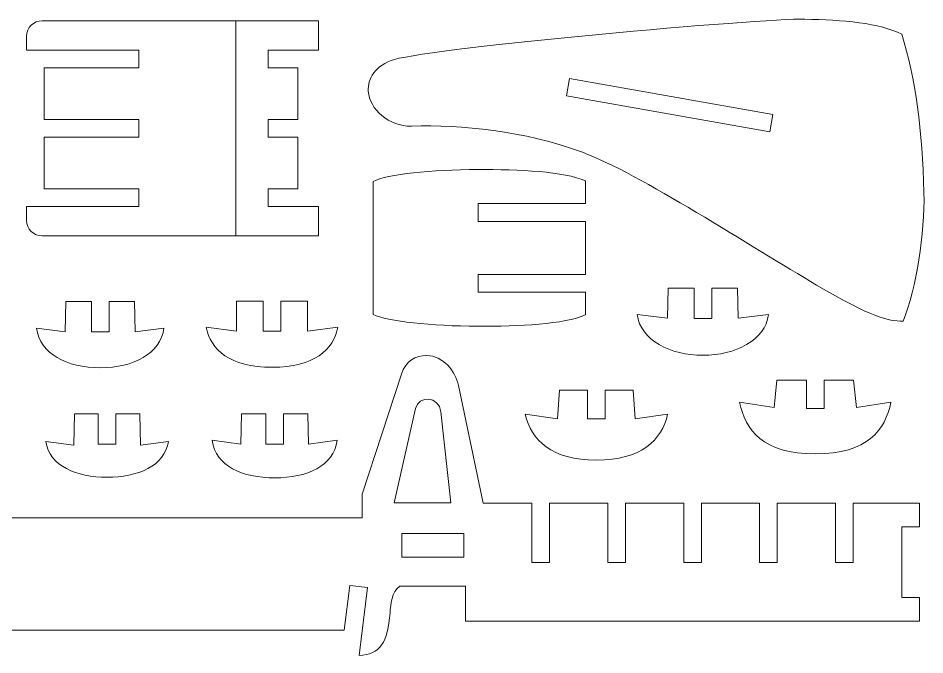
# Model space of a CAD drawing. Header units: millimetres. Extents: x -366 to 366, y -461 to 461.
# Drawn here: x 57.6 to 365.5, y 244.8 to 461.2 of the extents above; entities that cross this region are included whole.
import ezdxf

# ---------------------------------------------------------------- set-up
doc = ezdxf.new("R2010")
doc.units = ezdxf.units.MM
doc.header["$MEASUREMENT"] = 0
doc.layers.add('layer 1', color=7, linetype='Continuous')

msp = doc.modelspace()

# ---------------------------------------------------------------- linework, layer by layer
at = {"layer": 'layer 1', "lineweight": 9}
for points, knots in [([(131.5754, 387.17), (131.5754, 387.17), (65.793, 387.17), (65.793, 387.17), (65.793, 387.17), (62.8594, 387.17), (60.459, 389.5548), (60.459, 392.4758), (60.459, 392.4758), (60.459, 392.4758), (60.459, 397.182), (60.459, 397.182), (60.459, 397.182), (60.459, 397.182), (98.638, 397.182), (98.638, 397.182), (98.638, 397.182), (98.638, 397.182), (98.638, 403.1932), (98.638, 403.1932), (98.638, 403.1932), (98.638, 403.1932), (66.469, 403.1932), (66.469, 403.1932), (66.469, 403.1932), (66.469, 403.1932), (66.469, 420.7192), (66.469, 420.7192), (66.469, 420.7192), (66.469, 420.7192), (98.638, 420.7192), (98.638, 420.7192), (98.638, 420.7192), (98.638, 420.7192), (98.638, 426.7306), (98.638, 426.7306), (98.638, 426.7306), (98.638, 426.7306), (66.469, 426.7306), (66.469, 426.7306), (66.469, 426.7306), (66.469, 426.7306), (66.469, 444.2636), (66.469, 444.2636), (66.469, 444.2636), (66.469, 444.2636), (98.638, 444.2636), (98.638, 444.2636), (98.638, 444.2636), (98.638, 444.2636), (98.638, 450.268), (98.638, 450.268), (98.638, 450.268), (98.638, 450.268), (60.459, 450.268), (60.459, 450.268), (60.459, 450.268), (60.459, 450.268), (60.459, 454.974), (60.459, 454.974), (60.459, 454.974), (60.459, 457.895), (62.8594, 460.2868), (65.793, 460.2868), (65.793, 460.2868), (65.793, 460.2868), (131.5754, 460.2868), (131.5754, 460.2868), (131.5754, 460.2868), (131.5754, 460.2868), (131.5754, 387.17), (131.5754, 387.17)], [0, 0, 0, 0, 0.05263158, 0.05263158, 0.05263158, 0.05263158, 0.10526316, 0.10526316, 0.10526316, 0.10526316, 0.15789474, 0.15789474, 0.15789474, 0.15789474, 0.21052632, 0.21052632, 0.21052632, 0.21052632, 0.26315789, 0.26315789, 0.26315789, 0.26315789, 0.31578947, 0.31578947, 0.31578947, 0.31578947, 0.36842105, 0.36842105, 0.36842105, 0.36842105, 0.42105263, 0.42105263, 0.42105263, 0.42105263, 0.47368421, 0.47368421, 0.47368421, 0.47368421, 0.52631579, 0.52631579, 0.52631579, 0.52631579, 0.57894737, 0.57894737, 0.57894737, 0.57894737, 0.63157895, 0.63157895, 0.63157895, 0.63157895, 0.68421053, 0.68421053, 0.68421053, 0.68421053, 0.73684211, 0.73684211, 0.73684211, 0.73684211, 0.78947368, 0.78947368, 0.78947368, 0.78947368, 0.84210526, 0.84210526, 0.84210526, 0.84210526, 0.89473684, 0.89473684, 0.89473684, 0.89473684, 1, 1, 1, 1]), ([(131.5754, 460.2868), (131.5754, 460.2868), (159.6214, 460.2868), (159.6214, 460.2868), (159.6214, 460.2868), (159.6214, 460.2868), (159.6214, 450.268), (159.6214, 450.268), (159.6214, 450.268), (159.6214, 450.268), (142.477, 450.268), (142.477, 450.268), (142.477, 450.268), (142.477, 450.268), (142.477, 444.2636), (142.477, 444.2636), (142.477, 444.2636), (142.477, 444.2636), (152.6102, 444.2636), (152.6102, 444.2636), (152.6102, 444.2636), (152.6102, 444.2636), (152.6102, 426.7306), (152.6102, 426.7306), (152.6102, 426.7306), (152.6102, 426.7306), (142.477, 426.7306), (142.477, 426.7306), (142.477, 426.7306), (142.477, 426.7306), (142.477, 420.7192), (142.477, 420.7192), (142.477, 420.7192), (142.477, 420.7192), (152.6102, 420.7192), (152.6102, 420.7192), (152.6102, 420.7192), (152.6102, 420.7192), (152.6102, 403.1932), (152.6102, 403.1932), (152.6102, 403.1932), (152.6102, 403.1932), (142.477, 403.1932), (142.477, 403.1932), (142.477, 403.1932), (142.477, 403.1932), (142.477, 397.182), (142.477, 397.182), (142.477, 397.182), (142.477, 397.182), (159.6214, 397.182), (159.6214, 397.182), (159.6214, 397.182), (159.6214, 397.182), (159.6214, 387.17), (159.6214, 387.17), (159.6214, 387.17), (159.6214, 387.17), (131.5754, 387.17), (131.5754, 387.17), (131.5754, 387.17), (131.5754, 387.17), (131.5754, 460.2868), (131.5754, 460.2868)], [0, 0, 0, 0, 0.05882353, 0.05882353, 0.05882353, 0.05882353, 0.11764706, 0.11764706, 0.11764706, 0.11764706, 0.17647059, 0.17647059, 0.17647059, 0.17647059, 0.23529412, 0.23529412, 0.23529412, 0.23529412, 0.29411765, 0.29411765, 0.29411765, 0.29411765, 0.35294118, 0.35294118, 0.35294118, 0.35294118, 0.41176471, 0.41176471, 0.41176471, 0.41176471, 0.47058824, 0.47058824, 0.47058824, 0.47058824, 0.52941176, 0.52941176, 0.52941176, 0.52941176, 0.58823529, 0.58823529, 0.58823529, 0.58823529, 0.64705882, 0.64705882, 0.64705882, 0.64705882, 0.70588235, 0.70588235, 0.70588235, 0.70588235, 0.76470588, 0.76470588, 0.76470588, 0.76470588, 0.82352941, 0.82352941, 0.82352941, 0.82352941, 0.88235294, 0.88235294, 0.88235294, 0.88235294, 1, 1, 1, 1]), ([(358.0864, 358.1788), (362.6936, 369.5806), (365.5088, 387.9744), (365.2054, 401.888), (365.2054, 401.888), (364.7538, 422.843), (362.3196, 440.7006), (357.663, 455.6936), (357.663, 455.6936), (350.2264, 459.5672), (337.5462, 460.5196), (324.7256, 460.823), (324.7256, 460.823), (310.0846, 461.1688), (199.426, 451.1852), (185.4588, 447.1212), (185.4588, 447.1212), (178.7476, 445.1738), (176.2096, 440.5312), (176.5066, 436.3544), (176.5066, 436.3544), (176.9398, 430.2514), (183.4606, 424.2682), (191.1886, 424.4798), (191.1886, 424.4798), (208.2744, 424.9384), (229.0784, 423.0264), (249.2594, 415.5898), (249.2594, 415.5898), (268.1626, 408.619), (307.1184, 383.1414), (328.7466, 370.4908), (328.7466, 370.4908), (347.5382, 359.4982), (352.7736, 358.2282), (358.0864, 358.1788)], [0, 0, 0, 0, 0.1, 0.1, 0.1, 0.1, 0.2, 0.2, 0.2, 0.2, 0.3, 0.3, 0.3, 0.3, 0.4, 0.4, 0.4, 0.4, 0.5, 0.5, 0.5, 0.5, 0.6, 0.6, 0.6, 0.6, 0.7, 0.7, 0.7, 0.7, 0.8, 0.8, 0.8, 0.8, 1, 1, 1, 1]), ([(312.8884, 422.5466), (312.8884, 422.5466), (243.8386, 434.7246), (243.8386, 434.7246), (243.8386, 434.7246), (243.8386, 434.7246), (244.8828, 440.6442), (244.8828, 440.6442), (244.8828, 440.6442), (244.8828, 440.6442), (313.932, 428.4662), (313.932, 428.4662), (313.932, 428.4662), (313.932, 428.4662), (312.8884, 422.5466), (312.8884, 422.5466)], [0, 0, 0, 0, 0.2, 0.2, 0.2, 0.2, 0.4, 0.4, 0.4, 0.4, 0.6, 0.6, 0.6, 0.6, 1, 1, 1, 1]), ([(250.2266, 374.1032), (250.2266, 374.1032), (213.861, 374.1032), (213.861, 374.1032), (213.861, 374.1032), (213.861, 374.1032), (213.861, 368.0918), (213.861, 368.0918), (213.861, 368.0918), (213.861, 368.0918), (250.2266, 368.0918), (250.2266, 368.0918), (250.2266, 368.0918), (250.2266, 368.0918), (250.2266, 360.3308), (250.2266, 360.3308), (250.2266, 360.3308), (242.994, 357.191), (227.797, 356.4502), (213.616, 356.4996), (213.616, 356.4996), (198.0416, 356.556), (182.9992, 358.066), (178.109, 360.5212), (178.109, 360.5212), (178.109, 360.5212), (178.109, 405.705), (178.109, 405.705), (178.109, 405.705), (182.9992, 408.1604), (198.0416, 409.6702), (213.616, 409.7268), (213.616, 409.7268), (227.797, 409.7832), (242.994, 409.0424), (250.2266, 405.8956), (250.2266, 405.8956), (250.2266, 405.8956), (250.2266, 398.1414), (250.2266, 398.1414), (250.2266, 398.1414), (250.2266, 398.1414), (213.861, 398.1414), (213.861, 398.1414), (213.861, 398.1414), (213.861, 398.1414), (213.861, 392.1302), (213.861, 392.1302), (213.861, 392.1302), (213.861, 392.1302), (250.2266, 392.1302), (250.2266, 392.1302), (250.2266, 392.1302), (250.2266, 392.1302), (250.2266, 374.1032), (250.2266, 374.1032)], [0, 0, 0, 0, 0.06666667, 0.06666667, 0.06666667, 0.06666667, 0.13333333, 0.13333333, 0.13333333, 0.13333333, 0.2, 0.2, 0.2, 0.2, 0.26666667, 0.26666667, 0.26666667, 0.26666667, 0.33333333, 0.33333333, 0.33333333, 0.33333333, 0.4, 0.4, 0.4, 0.4, 0.46666667, 0.46666667, 0.46666667, 0.46666667, 0.53333333, 0.53333333, 0.53333333, 0.53333333, 0.6, 0.6, 0.6, 0.6, 0.66666667, 0.66666667, 0.66666667, 0.66666667, 0.73333333, 0.73333333, 0.73333333, 0.73333333, 0.8, 0.8, 0.8, 0.8, 0.86666667, 0.86666667, 0.86666667, 0.86666667, 1, 1, 1, 1]), ([(363.7378, 296.358), (363.7378, 296.358), (363.7378, 288.343), (363.7378, 288.343), (363.7378, 288.343), (363.7378, 288.343), (357.7266, 288.343), (357.7266, 288.343), (357.7266, 288.343), (357.7266, 288.343), (357.7266, 264.3046), (357.7266, 264.3046), (357.7266, 264.3046), (357.7266, 264.3046), (363.7378, 264.3046), (363.7378, 264.3046), (363.7378, 264.3046), (363.7378, 264.3046), (363.7378, 256.2896), (363.7378, 256.2896), (363.7378, 256.2896), (363.7378, 256.2896), (209.483, 256.2896), (209.483, 256.2896), (209.483, 256.2896), (209.483, 256.2896), (209.483, 268.164), (209.483, 268.164), (209.483, 268.164), (209.483, 268.164), (187.212, 268.164), (187.212, 268.164), (187.212, 268.164), (184.4328, 266.2238), (184.126, 262.1174), (183.889, 259.1258), (183.889, 259.1258), (183.0916, 249.0788), (180.6124, 244.9584), (173.357, 244.6274), (173.357, 244.6274), (173.357, 244.6274), (176.1884, 267.6914), (176.1884, 267.6914), (176.1884, 267.6914), (176.1884, 267.6914), (170.223, 268.425), (170.223, 268.425), (170.223, 268.425), (170.223, 268.425), (168.3646, 253.2838), (168.3646, 253.2838), (168.3646, 253.2838), (168.3646, 253.2838), (0.1396, 253.2838), (0.1396, 253.2838), (0.1396, 253.2838), (0.1396, 253.2838), (0.1396, 241.4636), (0.1396, 241.4636), (0.1396, 241.4636), (0.1396, 241.4636), (-5.8702, 241.4636), (-5.8702, 241.4636), (-5.8702, 241.4636), (-5.8702, 241.4636), (-5.8702, 201.398), (-5.8702, 201.398), (-5.8702, 201.398), (-5.8702, 201.398), (-68.6004, 193.385), (-68.6004, 193.385), (-68.6004, 193.385), (-68.6004, 193.385), (-120.8434, 193.385), (-120.8434, 193.385), (-120.8434, 193.385), (-124.6836, 193.385), (-127.125, 189.0352), (-123.6402, 180.7972), (-123.6402, 180.7972), (-121.2752, 175.2056), (-121.501, 171.4648), (-126.5732, 169.4702), (-126.5732, 169.4702), (-132.6374, 167.0854), (-138.9006, 166.4462), (-142.5504, 157.583), (-142.5504, 157.583), (-144.7758, 152.1784), (-143.1036, 145.7), (-140.4634, 136.978), (-140.4634, 136.978), (-138.6806, 131.0866), (-141.4238, 124.2292), (-145.844, 125.7428), (-145.844, 125.7428), (-145.844, 125.7428), (-196.9326, 143.2376), (-196.9326, 143.2376), (-196.9326, 143.2376), (-195.6344, 148.063), (-194.2818, 152.4162), (-192.8884, 156.3808), (-192.8884, 156.3808), (-192.8884, 156.3808), (-178.3976, 150.526), (-178.3976, 150.526), (-178.3976, 150.526), (-178.3976, 150.526), (-176.1462, 156.0992), (-176.1462, 156.0992), (-176.1462, 156.0992), (-176.1462, 156.0992), (-190.7836, 162.0124), (-190.7836, 162.0124), (-190.7836, 162.0124), (-188.5542, 167.6224), (-186.2434, 172.382), (-183.9024, 176.5886), (-183.9024, 176.5886), (-183.9024, 176.5886), (-169.6742, 168.7018), (-169.6742, 168.7018), (-169.6742, 168.7018), (-169.6742, 168.7018), (-166.7602, 173.9582), (-166.7602, 173.9582), (-166.7602, 173.9582), (-166.7602, 173.9582), (-180.8494, 181.7674), (-180.8494, 181.7674), (-180.8494, 181.7674), (-178.169, 186.0734), (-175.4816, 189.8346), (-172.8626, 193.4936), (-172.8626, 193.4936), (-172.8626, 193.4936), (-159.481, 184.4676), (-159.481, 184.4676), (-159.481, 184.4676), (-159.481, 184.4676), (-156.1204, 189.4502), (-156.1204, 189.4502), (-156.1204, 189.4502), (-156.1204, 189.4502), (-169.3856, 198.3972), (-169.3856, 198.3972), (-169.3856, 198.3972), (-166.8222, 202.086), (-164.3648, 205.8734), (-162.0922, 210.2132), (-162.0922, 210.2132), (-162.0922, 210.2132), (-148.262, 201.5708), (-148.262, 201.5708), (-148.262, 201.5708), (-148.262, 201.5708), (-145.0764, 206.6678), (-145.0764, 206.6678), (-145.0764, 206.6678), (-145.0764, 206.6678), (-159.5444, 215.708), (-159.5444, 215.708), (-159.5444, 215.708), (-152.2484, 234.5012), (-163.636, 246.6164), (-197.3954, 246.6164), (-197.3954, 246.6164), (-233.3484, 246.6164), (-262.0166, 230.8754), (-287.3946, 213.4864), (-287.3946, 213.4864), (-312.7732, 196.0972), (-338.6216, 179.1786), (-348.256, 179.4136), (-348.256, 179.4136), (-357.8904, 179.6486), (-364.94, 212.0758), (-364.47, 233.6948), (-364.47, 233.6948), (-364.0002, 255.3158), (-362.1202, 273.879), (-356.4804, 288.9144), (-356.4804, 288.9144), (-350.841, 303.9568), (-347.3158, 300.9018), (-334.3918, 302.5458), (-334.3918, 302.5458), (-321.468, 304.1898), (-198.8058, 293.8534), (-185.4116, 292.9078), (-185.4116, 292.9078), (-172.0172, 291.9694), (-163.7926, 291.7366), (-152.0438, 305.128), (-152.0438, 305.128), (-145.3846, 312.7198), (-139.7832, 322.273), (-136.1794, 329.124), (-136.1794, 329.124), (-146.877, 331.8474), (-146.0388, 351.857), (-133.6562, 351.857), (-133.6562, 351.857), (-133.6562, 351.857), (-125.081, 351.857), (-125.081, 351.857), (-125.081, 351.857), (-121.7232, 351.857), (-120.0728, 353.4868), (-120.0728, 356.8454), (-120.0728, 356.8454), (-120.0728, 356.8454), (-120.0728, 365.6648), (-120.0728, 365.6648), (-120.0728, 365.6648), (-120.0728, 365.6648), (-113.061, 365.6648), (-113.061, 365.6648), (-113.061, 365.6648), (-113.061, 365.6648), (-113.061, 378.6894), (-113.061, 378.6894), (-113.061, 378.6894), (-113.061, 378.6894), (-102.0432, 378.6894), (-102.0432, 378.6894), (-102.0432, 378.6894), (-102.0432, 378.6894), (-91.0252, 392.7088), (-91.0252, 392.7088), (-91.0252, 392.7088), (-72.9962, 392.7088), (-55.9676, 392.7088), (-37.9378, 392.7088), (-37.9378, 392.7088), (-37.9378, 392.7088), (-37.9378, 370.6742), (-37.9378, 370.6742), (-37.9378, 370.6742), (-37.9378, 370.6742), (-31.9278, 370.6742), (-31.9278, 370.6742), (-31.9278, 370.6742), (-31.9278, 370.6742), (-31.9278, 359.5618), (-31.9278, 359.5618), (-31.9278, 359.5618), (-31.9278, 351.2644), (-35.819, 350.6434), (-40.3374, 350.6434), (-40.3374, 350.6434), (-40.3374, 350.6434), (-47.9546, 350.6434), (-47.9546, 350.6434), (-47.9546, 350.6434), (-47.9546, 350.6434), (-47.9546, 341.6264), (-47.9546, 341.6264), (-47.9546, 341.6264), (-47.9546, 341.6264), (-29.1282, 341.6264), (-29.1282, 341.6264), (-29.1282, 341.6264), (-17.962, 341.6264), (-5.8702, 338.007), (-5.8702, 319.6696), (-5.8702, 319.6696), (-5.8702, 319.6696), (-5.8702, 305.5726), (-5.8702, 305.5726), (-5.8702, 305.5726), (-5.8702, 305.5726), (0.1396, 305.5726), (0.1396, 305.5726), (0.1396, 305.5726), (0.1396, 305.5726), (0.1396, 291.3486), (0.1396, 291.3486), (0.1396, 291.3486), (0.1396, 291.3486), (174.4252, 291.3486), (174.4252, 291.3486), (174.4252, 291.3486), (174.4252, 291.3486), (174.4252, 299.4484), (174.4252, 299.4484), (174.4252, 299.4484), (174.4252, 299.4484), (187.742, 340.2084), (187.742, 340.2084), (187.742, 340.2084), (189.2624, 344.858), (192.5778, 346.4666), (196.3152, 346.4948), (196.3152, 346.4948), (202.0562, 346.5512), (206.0872, 341.1184), (207.1002, 336.3348), (207.1002, 336.3348), (207.1002, 336.3348), (215.5704, 296.358), (215.5704, 296.358), (215.5704, 296.358), (215.5704, 296.358), (232.0198, 296.358), (232.0198, 296.358), (232.0198, 296.358), (232.0198, 296.358), (232.0198, 276.2074), (232.0198, 276.2074), (232.0198, 276.2074), (232.0198, 276.2074), (238.0298, 276.2074), (238.0298, 276.2074), (238.0298, 276.2074), (238.0298, 276.2074), (238.0298, 296.358), (238.0298, 296.358), (238.0298, 296.358), (238.0298, 296.358), (257.812, 296.358), (257.812, 296.358), (257.812, 296.358), (257.812, 296.358), (257.812, 276.2074), (257.812, 276.2074), (257.812, 276.2074), (257.812, 276.2074), (263.822, 276.2074), (263.822, 276.2074), (263.822, 276.2074), (263.822, 276.2074), (263.822, 296.358), (263.822, 296.358), (263.822, 296.358), (263.822, 296.358), (283.6044, 296.358), (283.6044, 296.358), (283.6044, 296.358), (283.6044, 296.358), (283.6044, 276.2074), (283.6044, 276.2074), (283.6044, 276.2074), (283.6044, 276.2074), (289.6142, 276.2074), (289.6142, 276.2074), (289.6142, 276.2074), (289.6142, 276.2074), (289.6142, 296.358), (289.6142, 296.358), (289.6142, 296.358), (289.6142, 296.358), (309.3966, 296.358), (309.3966, 296.358), (309.3966, 296.358), (309.3966, 296.358), (309.3966, 276.2074), (309.3966, 276.2074), (309.3966, 276.2074), (309.3966, 276.2074), (315.4066, 276.2074), (315.4066, 276.2074), (315.4066, 276.2074), (315.4066, 276.2074), (315.4066, 296.358), (315.4066, 296.358), (315.4066, 296.358), (315.4066, 296.358), (335.1896, 296.358), (335.1896, 296.358), (335.1896, 296.358), (335.1896, 296.358), (335.1896, 276.2074), (335.1896, 276.2074), (335.1896, 276.2074), (335.1896, 276.2074), (341.2024, 276.2074), (341.2024, 276.2074), (341.2024, 276.2074), (341.2024, 276.2074), (341.2024, 296.358), (341.2024, 296.358), (341.2024, 296.358), (341.2024, 296.358), (363.7378, 296.358), (363.7378, 296.358)], [0, 0, 0, 0, 0.01020408, 0.01020408, 0.01020408, 0.01020408, 0.02040816, 0.02040816, 0.02040816, 0.02040816, 0.03061224, 0.03061224, 0.03061224, 0.03061224, 0.04081633, 0.04081633, 0.04081633, 0.04081633, 0.05102041, 0.05102041, 0.05102041, 0.05102041, 0.06122449, 0.06122449, 0.06122449, 0.06122449, 0.07142857, 0.07142857, 0.07142857, 0.07142857, 0.08163265, 0.08163265, 0.08163265, 0.08163265, 0.09183673, 0.09183673, 0.09183673, 0.09183673, 0.10204082, 0.10204082, 0.10204082, 0.10204082, 0.1122449, 0.1122449, 0.1122449, 0.1122449, 0.12244898, 0.12244898, 0.12244898, 0.12244898, 0.13265306, 0.13265306, 0.13265306, 0.13265306, 0.14285714, 0.14285714, 0.14285714, 0.14285714, 0.15306122, 0.15306122, 0.15306122, 0.15306122, 0.16326531, 0.16326531, 0.16326531, 0.16326531, 0.17346939, 0.17346939, 0.17346939, 0.17346939, 0.18367347, 0.18367347, 0.18367347, 0.18367347, 0.19387755, 0.19387755, 0.19387755, 0.19387755, 0.20408163, 0.20408163, 0.20408163, 0.20408163, 0.21428571, 0.21428571, 0.21428571, 0.21428571, 0.2244898, 0.2244898, 0.2244898, 0.2244898, 0.23469388, 0.23469388, 0.23469388, 0.23469388, 0.24489796, 0.24489796, 0.24489796, 0.24489796, 0.25510204, 0.25510204, 0.25510204, 0.25510204, 0.26530612, 0.26530612, 0.26530612, 0.26530612, 0.2755102, 0.2755102, 0.2755102, 0.2755102, 0.28571429, 0.28571429, 0.28571429, 0.28571429, 0.29591837, 0.29591837, 0.29591837, 0.29591837, 0.30612245, 0.30612245, 0.30612245, 0.30612245, 0.31632653, 0.31632653, 0.31632653, 0.31632653, 0.32653061, 0.32653061, 0.32653061, 0.32653061, 0.33673469, 0.33673469, 0.33673469, 0.33673469, 0.34693878, 0.34693878, 0.34693878, 0.34693878, 0.35714286, 0.35714286, 0.35714286, 0.35714286, 0.36734694, 0.36734694, 0.36734694, 0.36734694, 0.37755102, 0.37755102, 0.37755102, 0.37755102, 0.3877551, 0.3877551, 0.3877551, 0.3877551, 0.39795918, 0.39795918, 0.39795918, 0.39795918, 0.40816327, 0.40816327, 0.40816327, 0.40816327, 0.41836735, 0.41836735, 0.41836735, 0.41836735, 0.42857143, 0.42857143, 0.42857143, 0.42857143, 0.43877551, 0.43877551, 0.43877551, 0.43877551, 0.44897959, 0.44897959, 0.44897959, 0.44897959, 0.45918367, 0.45918367, 0.45918367, 0.45918367, 0.46938776, 0.46938776, 0.46938776, 0.46938776, 0.47959184, 0.47959184, 0.47959184, 0.47959184, 0.48979592, 0.48979592, 0.48979592, 0.48979592, 0.5, 0.5, 0.5, 0.5, 0.51020408, 0.51020408, 0.51020408, 0.51020408, 0.52040816, 0.52040816, 0.52040816, 0.52040816, 0.53061224, 0.53061224, 0.53061224, 0.53061224, 0.54081633, 0.54081633, 0.54081633, 0.54081633, 0.55102041, 0.55102041, 0.55102041, 0.55102041, 0.56122449, 0.56122449, 0.56122449, 0.56122449, 0.57142857, 0.57142857, 0.57142857, 0.57142857, 0.58163265, 0.58163265, 0.58163265, 0.58163265, 0.59183673, 0.59183673, 0.59183673, 0.59183673, 0.60204082, 0.60204082, 0.60204082, 0.60204082, 0.6122449, 0.6122449, 0.6122449, 0.6122449, 0.62244898, 0.62244898, 0.62244898, 0.62244898, 0.63265306, 0.63265306, 0.63265306, 0.63265306, 0.64285714, 0.64285714, 0.64285714, 0.64285714, 0.65306122, 0.65306122, 0.65306122, 0.65306122, 0.66326531, 0.66326531, 0.66326531, 0.66326531, 0.67346939, 0.67346939, 0.67346939, 0.67346939, 0.68367347, 0.68367347, 0.68367347, 0.68367347, 0.69387755, 0.69387755, 0.69387755, 0.69387755, 0.70408163, 0.70408163, 0.70408163, 0.70408163, 0.71428571, 0.71428571, 0.71428571, 0.71428571, 0.7244898, 0.7244898, 0.7244898, 0.7244898, 0.73469388, 0.73469388, 0.73469388, 0.73469388, 0.74489796, 0.74489796, 0.74489796, 0.74489796, 0.75510204, 0.75510204, 0.75510204, 0.75510204, 0.76530612, 0.76530612, 0.76530612, 0.76530612, 0.7755102, 0.7755102, 0.7755102, 0.7755102, 0.78571429, 0.78571429, 0.78571429, 0.78571429, 0.79591837, 0.79591837, 0.79591837, 0.79591837, 0.80612245, 0.80612245, 0.80612245, 0.80612245, 0.81632653, 0.81632653, 0.81632653, 0.81632653, 0.82653061, 0.82653061, 0.82653061, 0.82653061, 0.83673469, 0.83673469, 0.83673469, 0.83673469, 0.84693878, 0.84693878, 0.84693878, 0.84693878, 0.85714286, 0.85714286, 0.85714286, 0.85714286, 0.86734694, 0.86734694, 0.86734694, 0.86734694, 0.87755102, 0.87755102, 0.87755102, 0.87755102, 0.8877551, 0.8877551, 0.8877551, 0.8877551, 0.89795918, 0.89795918, 0.89795918, 0.89795918, 0.90816327, 0.90816327, 0.90816327, 0.90816327, 0.91836735, 0.91836735, 0.91836735, 0.91836735, 0.92857143, 0.92857143, 0.92857143, 0.92857143, 0.93877551, 0.93877551, 0.93877551, 0.93877551, 0.94897959, 0.94897959, 0.94897959, 0.94897959, 0.95918367, 0.95918367, 0.95918367, 0.95918367, 0.96938776, 0.96938776, 0.96938776, 0.96938776, 0.97959184, 0.97959184, 0.97959184, 0.97959184, 1, 1, 1, 1]), ([(293.128, 369.4324), (293.128, 369.4324), (301.9206, 369.4324), (301.9206, 369.4324), (301.9206, 369.4324), (301.9206, 369.4324), (302.1344, 359.1878), (302.1344, 359.1878), (302.1344, 359.1878), (302.1344, 359.1878), (312.4602, 360.479), (312.4602, 360.479), (312.4602, 360.479), (311.2192, 351.6948), (301.143, 346.636), (290.123, 346.636), (290.123, 346.636), (279.1022, 346.636), (269.0268, 351.6948), (267.7852, 360.479), (267.7852, 360.479), (267.7852, 360.479), (278.1116, 359.1878), (278.1116, 359.1878), (278.1116, 359.1878), (278.1116, 359.1878), (278.3248, 369.4324), (278.3248, 369.4324), (278.3248, 369.4324), (278.3248, 369.4324), (287.118, 369.4324), (287.118, 369.4324), (287.118, 369.4324), (287.118, 369.4324), (287.118, 359.1242), (287.118, 359.1242), (287.118, 359.1242), (287.118, 359.1242), (293.128, 359.1242), (293.128, 359.1242), (293.128, 359.1242), (293.128, 359.1242), (293.128, 369.4324), (293.128, 369.4324)], [0, 0, 0, 0, 0.08333333, 0.08333333, 0.08333333, 0.08333333, 0.16666667, 0.16666667, 0.16666667, 0.16666667, 0.25, 0.25, 0.25, 0.25, 0.33333333, 0.33333333, 0.33333333, 0.33333333, 0.41666667, 0.41666667, 0.41666667, 0.41666667, 0.5, 0.5, 0.5, 0.5, 0.58333333, 0.58333333, 0.58333333, 0.58333333, 0.66666667, 0.66666667, 0.66666667, 0.66666667, 0.75, 0.75, 0.75, 0.75, 0.83333333, 0.83333333, 0.83333333, 0.83333333, 1, 1, 1, 1]), ([(88.464, 364.8816), (88.464, 364.8816), (97.0844, 364.8816), (97.0844, 364.8816), (97.0844, 364.8816), (97.0844, 364.8816), (97.2974, 354.5522), (97.2974, 354.5522), (97.2974, 354.5522), (97.2974, 354.5522), (107.123, 355.8434), (107.123, 355.8434), (107.123, 355.8434), (105.8812, 347.0592), (96.8014, 342.4096), (85.459, 342.4096), (85.459, 342.4096), (74.1158, 342.4096), (65.036, 347.0592), (63.7942, 355.8434), (63.7942, 355.8434), (63.7942, 355.8434), (73.6198, 354.5522), (73.6198, 354.5522), (73.6198, 354.5522), (73.6198, 354.5522), (73.8336, 364.8816), (73.8336, 364.8816), (73.8336, 364.8816), (73.8336, 364.8816), (82.454, 364.8816), (82.454, 364.8816), (82.454, 364.8816), (82.454, 364.8816), (82.454, 354.5734), (82.454, 354.5734), (82.454, 354.5734), (82.454, 354.5734), (88.464, 354.5734), (88.464, 354.5734), (88.464, 354.5734), (88.464, 354.5734), (88.464, 364.8816), (88.464, 364.8816)], [0, 0, 0, 0, 0.08333333, 0.08333333, 0.08333333, 0.08333333, 0.16666667, 0.16666667, 0.16666667, 0.16666667, 0.25, 0.25, 0.25, 0.25, 0.33333333, 0.33333333, 0.33333333, 0.33333333, 0.41666667, 0.41666667, 0.41666667, 0.41666667, 0.5, 0.5, 0.5, 0.5, 0.58333333, 0.58333333, 0.58333333, 0.58333333, 0.66666667, 0.66666667, 0.66666667, 0.66666667, 0.75, 0.75, 0.75, 0.75, 0.83333333, 0.83333333, 0.83333333, 0.83333333, 1, 1, 1, 1]), ([(166.1598, 356.2244), (164.6992, 348.421), (158.1784, 342.5648), (143.8134, 342.5648), (143.8134, 342.5648), (129.4482, 342.5648), (122.9276, 348.421), (121.467, 356.2244), (121.467, 356.2244), (121.467, 356.2244), (131.7936, 354.8344), (131.7936, 354.8344), (131.7936, 354.8344), (131.7936, 354.8344), (131.7936, 365.0368), (131.7936, 365.0368), (131.7936, 365.0368), (131.7936, 365.0368), (140.8084, 365.0368), (140.8084, 365.0368), (140.8084, 365.0368), (140.8084, 365.0368), (140.8084, 354.8344), (140.8084, 354.8344), (140.8084, 354.8344), (140.8084, 354.8344), (146.8184, 354.8344), (146.8184, 354.8344), (146.8184, 354.8344), (146.8184, 354.8344), (146.8184, 365.0368), (146.8184, 365.0368), (146.8184, 365.0368), (146.8184, 365.0368), (155.8324, 365.0368), (155.8324, 365.0368), (155.8324, 365.0368), (155.8324, 365.0368), (155.8324, 354.8344), (155.8324, 354.8344), (155.8324, 354.8344), (155.8324, 354.8344), (166.1598, 356.2244), (166.1598, 356.2244)], [0, 0, 0, 0, 0.08333333, 0.08333333, 0.08333333, 0.08333333, 0.16666667, 0.16666667, 0.16666667, 0.16666667, 0.25, 0.25, 0.25, 0.25, 0.33333333, 0.33333333, 0.33333333, 0.33333333, 0.41666667, 0.41666667, 0.41666667, 0.41666667, 0.5, 0.5, 0.5, 0.5, 0.58333333, 0.58333333, 0.58333333, 0.58333333, 0.66666667, 0.66666667, 0.66666667, 0.66666667, 0.75, 0.75, 0.75, 0.75, 0.83333333, 0.83333333, 0.83333333, 0.83333333, 1, 1, 1, 1]), ([(331.2922, 338.1622), (331.2922, 338.1622), (341.3082, 338.1622), (341.3082, 338.1622), (341.3082, 338.1622), (341.3082, 338.1622), (342.2536, 328.863), (342.2536, 328.863), (342.2536, 328.863), (342.2536, 328.863), (353.973, 330.641), (353.973, 330.641), (353.973, 330.641), (352.0538, 321.2712), (346.0778, 313.1362), (328.2872, 313.1362), (328.2872, 313.1362), (310.4974, 313.1362), (304.517, 321.2712), (302.6036, 330.641), (302.6036, 330.641), (302.6036, 330.641), (314.3236, 328.863), (314.3236, 328.863), (314.3236, 328.863), (314.3236, 328.863), (315.2654, 338.1622), (315.2654, 338.1622), (315.2654, 338.1622), (315.2654, 338.1622), (325.2822, 338.1622), (325.2822, 338.1622), (325.2822, 338.1622), (325.2822, 338.1622), (325.2822, 328.5878), (325.2822, 328.5878), (325.2822, 328.5878), (325.2822, 328.5878), (331.2922, 328.5878), (331.2922, 328.5878), (331.2922, 328.5878), (331.2922, 328.5878), (331.2922, 338.1622), (331.2922, 338.1622)], [0, 0, 0, 0, 0.08333333, 0.08333333, 0.08333333, 0.08333333, 0.16666667, 0.16666667, 0.16666667, 0.16666667, 0.25, 0.25, 0.25, 0.25, 0.33333333, 0.33333333, 0.33333333, 0.33333333, 0.41666667, 0.41666667, 0.41666667, 0.41666667, 0.5, 0.5, 0.5, 0.5, 0.58333333, 0.58333333, 0.58333333, 0.58333333, 0.66666667, 0.66666667, 0.66666667, 0.66666667, 0.75, 0.75, 0.75, 0.75, 0.83333333, 0.83333333, 0.83333333, 0.83333333, 1, 1, 1, 1]), ([(185.3396, 296.485), (185.3396, 296.485), (192.513, 328.5172), (192.513, 328.5172), (192.513, 328.5172), (193.5508, 333.1528), (200.5992, 332.7294), (201.1652, 327.4518), (201.1652, 327.4518), (201.1652, 327.4518), (204.4848, 296.485), (204.4848, 296.485), (204.4848, 296.485), (204.4848, 296.485), (185.3396, 296.485), (185.3396, 296.485)], [0, 0, 0, 0, 0.2, 0.2, 0.2, 0.2, 0.4, 0.4, 0.4, 0.4, 0.6, 0.6, 0.6, 0.6, 1, 1, 1, 1]), ([(256.9782, 334.7544), (256.9782, 334.7544), (266.494, 334.7544), (266.494, 334.7544), (266.494, 334.7544), (266.494, 334.7544), (267.155, 325.067), (267.155, 325.067), (267.155, 325.067), (267.155, 325.067), (278.1546, 326.5628), (278.1546, 326.5628), (278.1546, 326.5628), (276.2412, 317.8986), (269.1808, 310.9842), (253.9732, 310.9842), (253.9732, 310.9842), (238.7664, 310.9842), (231.7066, 317.8986), (229.7924, 326.5628), (229.7924, 326.5628), (229.7924, 326.5628), (240.792, 325.067), (240.792, 325.067), (240.792, 325.067), (240.792, 325.067), (241.453, 334.7544), (241.453, 334.7544), (241.453, 334.7544), (241.453, 334.7544), (250.9682, 334.7544), (250.9682, 334.7544), (250.9682, 334.7544), (250.9682, 334.7544), (250.9682, 325.0882), (250.9682, 325.0882), (250.9682, 325.0882), (250.9682, 325.0882), (256.9782, 325.0882), (256.9782, 325.0882), (256.9782, 325.0882), (256.9782, 325.0882), (256.9782, 334.7544), (256.9782, 334.7544)], [0, 0, 0, 0, 0.08333333, 0.08333333, 0.08333333, 0.08333333, 0.16666667, 0.16666667, 0.16666667, 0.16666667, 0.25, 0.25, 0.25, 0.25, 0.33333333, 0.33333333, 0.33333333, 0.33333333, 0.41666667, 0.41666667, 0.41666667, 0.41666667, 0.5, 0.5, 0.5, 0.5, 0.58333333, 0.58333333, 0.58333333, 0.58333333, 0.66666667, 0.66666667, 0.66666667, 0.66666667, 0.75, 0.75, 0.75, 0.75, 0.83333333, 0.83333333, 0.83333333, 0.83333333, 1, 1, 1, 1]), ([(90.8008, 326.7816), (90.8008, 326.7816), (98.8928, 326.7816), (98.8928, 326.7816), (98.8928, 326.7816), (98.8928, 326.7816), (99.1058, 316.036), (99.1058, 316.036), (99.1058, 316.036), (99.1058, 316.036), (108.6308, 317.3272), (108.6308, 317.3272), (108.6308, 317.3272), (107.389, 308.9452), (98.0538, 305.1846), (87.7958, 305.1846), (87.7958, 305.1846), (77.5378, 305.1846), (68.2024, 308.9452), (66.9608, 317.3272), (66.9608, 317.3272), (66.9608, 317.3272), (76.4858, 316.036), (76.4858, 316.036), (76.4858, 316.036), (76.4858, 316.036), (76.6988, 326.7816), (76.6988, 326.7816), (76.6988, 326.7816), (76.6988, 326.7816), (84.7908, 326.7816), (84.7908, 326.7816), (84.7908, 326.7816), (84.7908, 326.7816), (84.7908, 316.4734), (84.7908, 316.4734), (84.7908, 316.4734), (84.7908, 316.4734), (90.8008, 316.4734), (90.8008, 316.4734), (90.8008, 316.4734), (90.8008, 316.4734), (90.8008, 326.7816), (90.8008, 326.7816)], [0, 0, 0, 0, 0.08333333, 0.08333333, 0.08333333, 0.08333333, 0.16666667, 0.16666667, 0.16666667, 0.16666667, 0.25, 0.25, 0.25, 0.25, 0.33333333, 0.33333333, 0.33333333, 0.33333333, 0.41666667, 0.41666667, 0.41666667, 0.41666667, 0.5, 0.5, 0.5, 0.5, 0.58333333, 0.58333333, 0.58333333, 0.58333333, 0.66666667, 0.66666667, 0.66666667, 0.66666667, 0.75, 0.75, 0.75, 0.75, 0.83333333, 0.83333333, 0.83333333, 0.83333333, 1, 1, 1, 1]), ([(147.72, 326.7816), (147.72, 326.7816), (156.0124, 326.7816), (156.0124, 326.7816), (156.0124, 326.7816), (156.0124, 326.7816), (156.2254, 316.4382), (156.2254, 316.4382), (156.2254, 316.4382), (156.2254, 316.4382), (165.9508, 317.7294), (165.9508, 317.7294), (165.9508, 317.7294), (164.709, 308.9452), (155.7358, 304.987), (144.715, 304.987), (144.715, 304.987), (133.695, 304.987), (124.721, 308.9452), (123.4792, 317.7294), (123.4792, 317.7294), (123.4792, 317.7294), (133.2046, 316.4382), (133.2046, 316.4382), (133.2046, 316.4382), (133.2046, 316.4382), (133.4178, 326.7816), (133.4178, 326.7816), (133.4178, 326.7816), (133.4178, 326.7816), (141.71, 326.7816), (141.71, 326.7816), (141.71, 326.7816), (141.71, 326.7816), (141.71, 316.4734), (141.71, 316.4734), (141.71, 316.4734), (141.71, 316.4734), (147.72, 316.4734), (147.72, 316.4734), (147.72, 316.4734), (147.72, 316.4734), (147.72, 326.7816), (147.72, 326.7816)], [0, 0, 0, 0, 0.08333333, 0.08333333, 0.08333333, 0.08333333, 0.16666667, 0.16666667, 0.16666667, 0.16666667, 0.25, 0.25, 0.25, 0.25, 0.33333333, 0.33333333, 0.33333333, 0.33333333, 0.41666667, 0.41666667, 0.41666667, 0.41666667, 0.5, 0.5, 0.5, 0.5, 0.58333333, 0.58333333, 0.58333333, 0.58333333, 0.66666667, 0.66666667, 0.66666667, 0.66666667, 0.75, 0.75, 0.75, 0.75, 0.83333333, 0.83333333, 0.83333333, 0.83333333, 1, 1, 1, 1]), ([(187.9318, 286.1064), (187.9318, 286.1064), (208.9664, 286.1064), (208.9664, 286.1064), (208.9664, 286.1064), (208.9664, 286.1064), (208.9664, 278.0912), (208.9664, 278.0912), (208.9664, 278.0912), (208.9664, 278.0912), (187.9318, 278.0912), (187.9318, 278.0912), (187.9318, 278.0912), (187.9318, 278.0912), (187.9318, 286.1064), (187.9318, 286.1064)], [0, 0, 0, 0, 0.2, 0.2, 0.2, 0.2, 0.4, 0.4, 0.4, 0.4, 0.6, 0.6, 0.6, 0.6, 1, 1, 1, 1])]:
    msp.add_open_spline(points, degree=3, knots=knots, dxfattribs=at)

doc.saveas('drawing.dxf')
